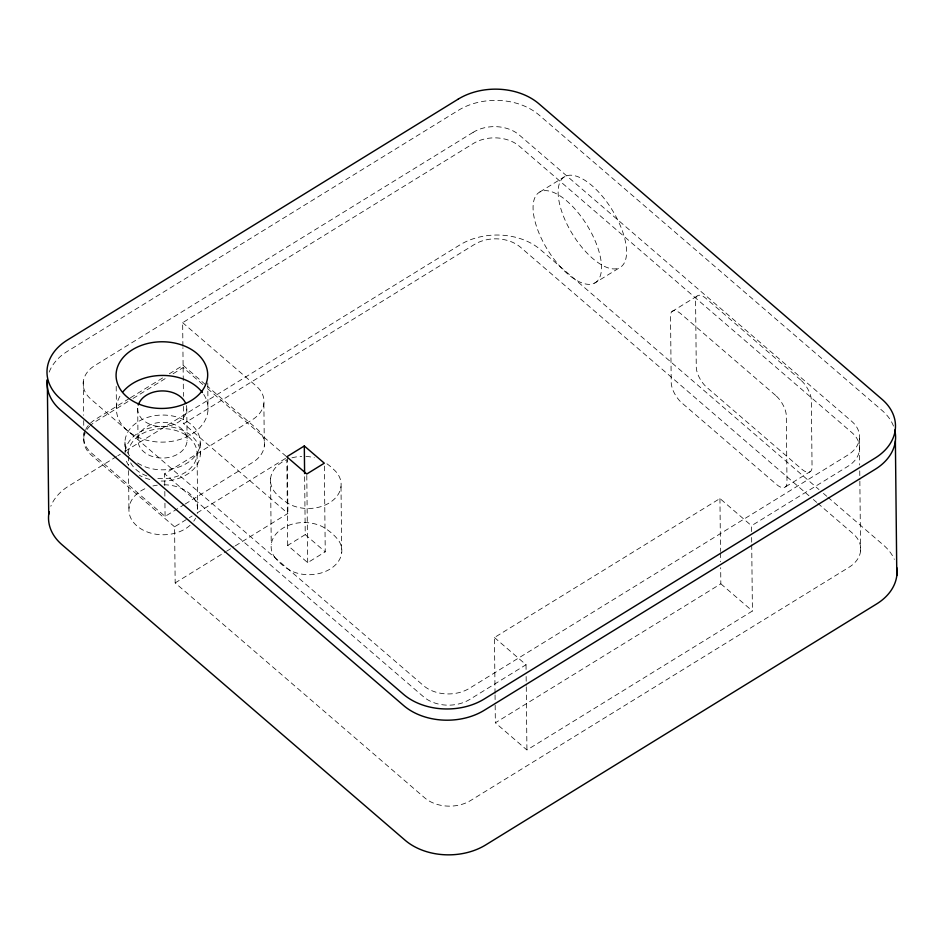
<?xml version="1.0" encoding="UTF-8"?>
<svg xmlns="http://www.w3.org/2000/svg" width="944" height="944" viewBox="0 0 944 944"><rect width="100%" height="100%" fill="white"/><g stroke="black" fill="none" stroke-linecap="round" stroke-linejoin="round"><path stroke-width="0.71" stroke-dasharray="4.72 3.54" d="M182.9 346.212L182.652 322.683L473.286 143.535A32.721 23.812 -0.6 0 1 519.389 146.226L851.984 432.694A32.721 23.812 -0.6 0 1 847.983 466.265L751.518 525.725L751.577 531.614M129.234 398.533L95.415 419.384A32.721 23.812 -0.6 0 0 89.645 423.998M130.484 397.754L163.052 377.683M169.318 373.824L183.101 365.328L182.912 347.687M128.006 401.554L95.438 421.626A32.721 23.812 -0.6 0 0 90.506 425.402M133.01 398.462L166.84 377.612M173.106 373.753L183.124 367.57L205.296 386.662M539.909 191.939L564.96 176.493M116.549 456.554L68.936 485.9A57.265 41.678 -0.6 0 0 50.799 506.255M117.799 455.787L120.301 454.241M125.316 451.149L459.787 244.98A57.265 41.678 -0.6 0 1 540.475 249.676L818.979 489.558M235.292 545.856L287.908 513.43L183.714 423.679L474.336 244.52A32.721 23.812 -0.6 0 1 520.451 247.21L808.973 495.73M164.763 485.535L164.634 473.782L252.319 419.726A32.721 23.812 -0.6 0 0 256.331 386.143L182.652 322.683M85.161 430.712A32.721 23.812 -0.6 0 0 91.403 452.955L165.082 516.415L183.868 504.828M185.13 504.061L252.768 462.359A32.721 23.812 -0.6 0 0 256.78 428.788L207.656 386.485M817.787 503.317L853.046 533.679A32.721 23.812 -0.6 0 1 849.034 567.261L470.714 800.465A32.721 23.812 -0.6 0 1 424.611 797.774L175.171 582.92L174.581 526.823L192.116 516.002M197.131 512.922L287.318 457.321L206.406 387.618M594.649 283.082A53.183 23.246 58.3 0 0 571.368 205.202A53.183 23.246 58.3 0 0 535.826 224.247A53.183 23.246 58.3 0 0 594.649 283.082L619.701 267.648A53.183 23.246 58.3 0 0 596.419 189.756A53.183 23.246 58.3 0 0 560.878 208.801A53.183 23.246 58.3 0 0 619.701 267.648M175.171 582.92L225.274 552.039M226.525 551.261L234.041 546.635M324.347 466.1L325.243 551.839L307.709 562.648L287.708 545.42L305.242 534.611L304.617 475.033M671.88 311.614L696.932 296.168M495.045 693.403L494.455 637.53L719.942 498.538L751.518 525.725M785.644 486.75L810.707 471.316M494.455 637.53L526.032 664.729L469.664 699.48A32.721 23.812 -0.6 0 1 423.549 696.79L164.634 473.782M751.719 544.841L752.415 611.004L526.929 750.008L495.352 722.809L720.838 583.817L720.673 567.639M823.439 493.393L826.779 496.273M827.888 497.24L883.596 545.219A57.265 41.678 -0.6 0 1 894.357 559.414M813.386 499.518L816.69 502.373M720.838 583.817L752.415 611.004M183.101 365.328L206.547 385.518M305.242 534.611L325.243 551.839M174.581 526.823L91.426 455.197A32.721 23.812 -0.6 0 1 85.184 432.954M859.418 438.818L859.689 465.05M859.748 470.879L859.842 479.623M859.854 481.074L860.586 551.025M751.648 537.49L751.707 543.378M719.942 498.538L720.496 551.461M720.52 552.936L720.602 561.763M526.032 664.729L526.091 670.606M526.15 676.494L526.245 685.309M526.268 686.784L526.929 750.008M495.057 694.878L495.152 703.693M495.163 705.168L495.352 722.809M341.008 486.597L341.704 552.795M306.788 475.457L307.709 562.648M287.318 457.321L287.908 513.43M287.708 545.42L286.811 459.681A32.721 23.812 -0.6 0 0 278.091 495.6A63.921 46.527 -0.6 0 0 289.655 504.297A32.721 23.812 -0.6 0 0 332.548 500.65A32.721 23.812 -0.6 0 0 333.468 469.251A63.921 46.527 -0.6 0 0 326.187 463.256M270.55 478.254L271.247 544.464M263.872 403.489L264.32 446.134M207.763 382.922L208.034 409.259M200.211 442.842L200.329 454.064M197.06 454.029L197.65 510.126M186.77 409.035L187.101 440.459A24.544 17.865 -0.6 0 1 149.848 455.539A24.544 17.865 -0.6 0 1 150.745 424.599A24.544 17.865 -0.6 0 1 187.101 440.459M183.124 367.57L183.419 396.338M183.525 406.416L183.714 423.679M164.822 491.423L164.881 497.299M164.94 503.187L165.082 516.415M137.694 408.528L138.025 439.939M128.384 456.176L128.478 464.814M128.537 470.572L128.939 509.406M124.962 442.052L125.08 453.273M116.206 386.344L116.431 408.304M83.296 381.754L83.65 415.23M83.697 420.599L83.78 427.785M83.827 432.706L83.886 437.863M87.06 429.473A32.721 23.812 -0.6 0 1 89.668 426.24M893.484 426.074A57.265 41.678 -0.6 0 0 882.18 410.557L539.059 115.026A57.265 41.678 -0.6 0 0 458.383 110.318L67.531 351.251A57.265 41.678 -0.6 0 0 48.451 374.261M164.02 484.768A34.362 25.004 -0.6 0 1 197.261 513.394M195.585 518.15A34.362 25.004 -0.6 0 1 193.78 521.147M190.098 525.277A34.362 25.004 -0.6 0 1 136.986 525.985A34.362 25.004 -0.6 0 1 146.745 487.93M152.94 485.971A34.362 25.004 -0.6 0 1 157.306 485.169M129.611 455.799A37.63 27.388 -0.6 0 1 159.288 415.171A37.63 27.388 -0.6 0 1 198.228 451.055A37.63 27.388 -0.6 0 1 137.187 462.772M128.349 453.309A34.362 25.004 -0.6 0 1 165.684 428.741A34.362 25.004 -0.6 0 1 196.671 457.285A34.362 25.004 -0.6 0 1 155.288 478.124M146.863 475.929A34.362 25.004 -0.6 0 1 129.942 461.356M125.21 451.48A37.63 27.388 -0.6 0 1 165.955 426.358A37.63 27.388 -0.6 0 1 200.199 455.846A37.63 27.388 -0.6 0 1 159.453 480.968M149.86 479.469A37.63 27.388 -0.6 0 1 139.169 475.151M128.608 465.427A37.63 27.388 -0.6 0 1 125.646 458.619M85.703 429.532A32.721 23.812 -0.6 0 1 88.701 425.036M291.932 457.84A32.721 23.812 -0.6 0 1 301.702 456.377M305.986 456.412A32.721 23.812 -0.6 0 1 314.317 457.722M186.405 405.554A24.544 17.865 -0.6 0 1 162.521 426.641A24.544 17.865 -0.6 0 1 137.977 406.191M203.739 394.462A45.819 33.347 -0.6 0 1 162.769 442.122A45.819 33.347 -0.6 0 1 120.289 395.583M473.168 132.313L94.848 365.517A32.721 23.812 -0.6 0 0 90.836 399.1L423.443 685.568A32.721 23.812 -0.6 0 0 469.546 688.259L847.865 455.043A32.721 23.812 -0.6 0 0 851.866 421.472L519.271 135.004A32.721 23.812 -0.6 0 0 473.168 132.313M800.713 380.007L705.982 298.41A16.367 7.151 58.3 0 0 695.575 300.57L696.271 367.192A16.367 7.151 58.3 0 0 706.914 387.477L801.645 469.074A16.367 7.151 58.3 0 0 812.052 466.914L811.356 400.291A16.367 7.151 58.3 0 0 800.713 380.007M775.661 395.442L680.931 313.856A16.367 7.151 58.3 0 0 670.523 316.016L671.219 382.639A16.367 7.151 58.3 0 0 681.863 402.923L776.593 484.52A16.367 7.151 58.3 0 0 787.001 482.36L786.305 415.738A16.367 7.151 58.3 0 0 775.661 395.442M274.197 556.582A63.921 46.527 -0.6 0 0 290.351 570.506A32.721 23.812 -0.6 0 0 330.152 569.031A32.721 23.812 -0.6 0 0 338.754 540.664A63.921 46.527 -0.6 0 0 322.6 526.752A32.721 23.812 -0.6 0 0 282.787 528.227A32.721 23.812 -0.6 0 0 274.197 556.582"/><path stroke-width="1.42" d="M304.31 445.969L286.775 456.778L306.776 474.006L324.311 463.185L304.31 445.969L304.605 473.581M895.384 440.919L896.8 575.569M48.722 514.303L47.318 379.653A57.265 41.678 -0.6 0 0 60.522 410.003L403.643 705.546A57.265 41.678 -0.6 0 0 484.331 710.242L875.171 469.321A57.265 41.678 -0.6 0 0 894.723 430.051M896.67 567.379A57.265 41.678 -0.6 0 1 876.587 603.971L485.735 844.904A57.265 41.678 -0.6 0 1 405.059 840.195L61.938 544.664A57.265 41.678 -0.6 0 1 49.171 511.613M138.272 405.047A24.544 17.865 -0.6 0 1 161.153 390.946A24.544 17.865 -0.6 0 1 185.638 403.289M123.05 391.689A45.819 33.347 -0.6 0 1 202.382 392.527M458.265 99.096L67.413 340.029A57.265 41.678 -0.6 0 0 60.404 398.781L403.525 694.324A57.265 41.678 -0.6 0 0 484.213 699.02L875.064 458.1A57.265 41.678 -0.6 0 0 882.062 399.336L538.941 103.805A57.265 41.678 -0.6 0 0 458.265 99.096M138.143 403.749A45.819 33.347 -0.6 0 0 207.68 375.594A45.819 33.347 -0.6 0 0 139.818 346A45.819 33.347 -0.6 0 0 138.143 403.749"/></g></svg>
